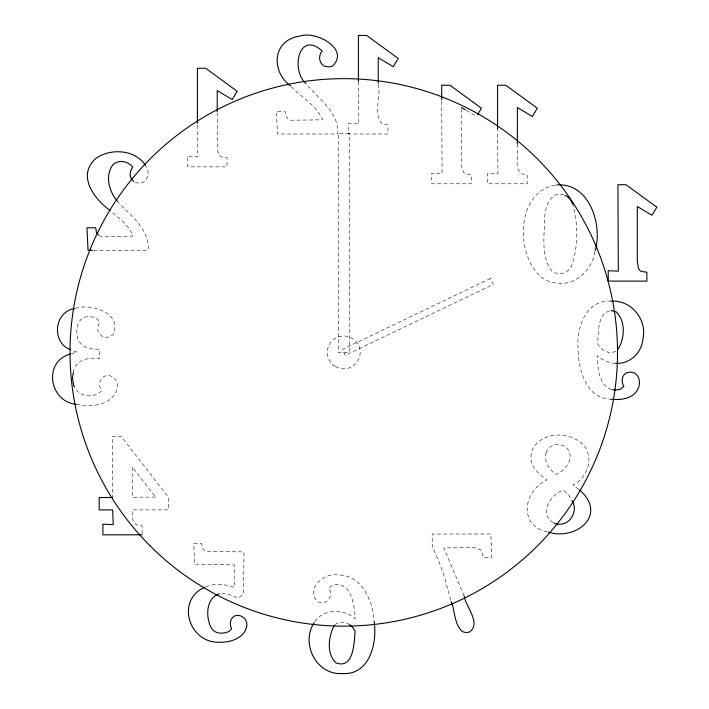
<?xml version="1.0" encoding="UTF-8"?>
<svg xmlns="http://www.w3.org/2000/svg" width="709" height="709" viewBox="0 0 709 709"><rect width="100%" height="100%" fill="white"/><g stroke="black" fill="none" stroke-linecap="round" stroke-linejoin="round"><path stroke-width="0.53" stroke-dasharray="3.54 2.66" d="M73.346 372.597C74.8 359.968 88.864 356.592 99.428 358.781L99.428 349.085C91.053 349.883 81.287 347.623 77.919 338.92C75.792 331.564 76.226 321.789 83.609 317.552C89.29 315.434 96.468 316.826 99.827 322.161L98.214 325.387A9.137 9.137 0 0 0 99.969 334.542L102.663 336.669L106.43 337.369L110.161 336.695L113.023 334.683C123.1 313.44 90.752 302.575 74.826 308.53M594.957 251.58C592.219 270.652 574.29 287.065 554.456 282.802A28.652 28.652 0 0 1 539.966 275.863C515.089 252.936 516.285 191.625 555.705 185.022M314.876 621.651C323.534 608.57 344.326 608.419 355.12 618.886C354.899 605.876 350.982 579.563 332.096 585.501L328.728 588.195C334.364 595.161 326.636 605.885 318.235 601.897C304.152 590.535 323.907 572.03 337.75 574.999C361.723 574.325 373.058 601.267 374.157 621.625M334.967 624.833C338.822 620.8 345.336 621.899 349.599 624.682M615.882 351.203C609.084 354.961 600.718 350.051 597.519 343.679C598.866 332.946 596.694 312.891 611.114 310.56M205.92 586.777C214.907 583.028 225.276 584.136 234.28 587.362L234.28 564.905L194.656 564.142L193.77 543.706L201.719 543.706L202.322 547.8L204.121 550.264L207.055 551.496L243.993 551.903L243.488 594.053L238.064 598.21L229.991 594.683L222.918 593.548L219.373 593.885M71.538 353.614L77.352 352.178L71.893 350.343M610.981 301.139C586.768 299.544 576.639 326.468 577.995 346.639C578.189 367.253 584.367 397.315 609.536 399.123M93.526 250.259L148.332 250.259C149.439 229.326 131.316 216.174 118.465 202.597M615.554 363.336C608.907 362.99 602.313 360.314 597.519 355.661C597.678 367.422 598.157 384.287 611.087 389.507M564.08 194.789C549.812 190.402 544.796 208.419 544.583 219.046C544.503 236.07 540.639 256.8 551.948 271.184C557.948 275.792 567.404 273.621 571.046 267.045C578.296 247.645 578.349 225.427 573.058 205.495M135.224 182.505L139.115 183.223L142.828 182.505C148.518 179.625 149.528 171.746 146.231 166.712M76.607 404.352C90.663 407.347 110.285 405.823 116.657 390.721C120.22 382.869 112.997 372.721 104.312 376.284C99.216 378.934 98.241 386.068 101.715 390.42C95.467 398.458 79.789 397.527 75.278 388.098M547.126 531.901C517.96 525.059 523.357 491.027 546.923 479.94C541.011 475.801 535.206 470.82 532.087 464.049A19.577 19.577 0 0 1 534.816 445.606C545.46 432.455 566.19 432.242 579.439 441.494C595.72 452.723 589.161 477.29 572.907 485.053L578.828 489.423M99.18 235.459L101.609 236.496L106.084 236.771L133.062 236.079C129.18 225.329 119.236 218.594 111.038 211.291M466.194 110.338L476.51 116.489M553.312 522.639C538.069 514.078 550.875 493.854 563.62 490.034L568.228 494.439L571.56 499.588M291.257 86.578C301.44 97.745 316.781 105.109 322.489 119.821L291.036 120.238L287.801 118.855L285.842 116.072L285.186 111.561L276.377 111.561L277.485 134.001L337.768 134.001C339.017 112.093 319.139 99.349 306.642 84.575M464.138 595.977L443.772 547.924L472.673 547.649L477.184 548.128L480.516 549.856L482.483 552.843L483.13 557.425L491.807 557.425L490.841 534.028L432.206 534.028L432.206 546.55L439.093 561.891L444.321 576.55L450.818 600.514M517.384 143.962C519.502 153.153 513.227 166.81 521.514 173.882L527.159 174.706L527.159 183.791L487.659 183.791L487.659 173.191L497.984 173.608L497.567 130.385M461.506 108.645L461.781 167.377L463.916 172.642L465.636 173.882L471.281 174.706L471.281 183.791L431.772 183.791L431.772 173.191L442.097 173.608L441.689 100.66M378.234 84.238C381.433 96.424 372.526 114.158 382.364 124.093L388.009 124.917L388.009 134.001L348.5 134.001L348.5 123.401L358.825 123.818L358.408 82.793M217.229 112.678L217.503 150.432L219.639 155.705L221.359 156.937L227.004 157.761L227.004 166.854L187.504 166.854L187.504 156.255L197.82 156.662L197.412 124.456M142.119 533.797L142.119 525.724L136.482 524.899C131.395 521.859 132.592 514.929 132.353 509.895L168.272 509.895L168.272 496.956L121.062 436.257L112.669 436.257L112.669 497.505M546.116 452.608C543.519 461.187 549.289 469.296 555.679 474.418C565.844 470.918 575.478 457.651 566.854 448.026C560.633 441.964 548.837 443.967 546.116 452.608M490.477 278.469L342.35 349.44L345.186 355.369L493.313 284.398L490.477 278.469M155.475 497.089L132.353 497.231L132.211 466.814L155.475 497.089M349.245 133.407L338.29 133.407L338.29 352.4L349.245 352.4L349.245 133.407M335.561 366.624A16.422 16.422 0 0 0 360.19 352.4A16.422 16.422 0 0 0 335.561 338.175A16.422 16.422 0 0 0 335.561 366.624"/><path stroke-width="1.06" d="M73.346 372.597L72.504 378.03L73.612 385.235L74.72 387.141M595.214 250.543C602.774 224.381 589.214 182.408 556.689 184.943M477.609 114.654L481.464 108.229L449.94 85.24L441.689 85.24L441.689 99.552M334.276 625.453C328.515 636.221 326.167 653.751 336.004 662.844C354.208 669.695 354.066 641.627 355.12 631.01L352.798 627.536L349.599 624.682M314.273 622.555C300.332 643.329 316.196 675.154 342.199 673.55C369.611 675.42 377.356 643.116 374.157 621.625M617.521 349.989C624.726 339.372 626.127 321.39 616.227 311.907L611.114 310.56M70.519 354.013C42.673 361.315 49.125 402.109 76.607 404.352M204.963 587.141C174.822 600.213 189.232 644.587 220.898 642.248C231.639 642.389 245.695 637.178 246.892 624.966C247.166 618.576 240.475 613.569 234.466 616.006C230.106 618.452 229.175 624.496 231.63 628.626C229.087 633.031 223.051 633.527 218.478 632.96A10.998 10.998 0 0 1 211.309 627.997C205.539 617.566 205.761 597.784 219.373 593.885M74.826 308.53C54.363 311.375 50.986 342.155 70.138 349.564M615.554 363.336C629.84 364.417 641.937 352.63 642.983 338.689C647.246 319.245 631.01 299.774 610.981 301.139M92.436 250.259L88.049 250.259L86.95 227.819L95.759 227.819L96.415 232.33L98.374 235.113M112.669 497.505L99.18 497.505L99.18 509.895L112.669 509.895L113.218 524.625L102.894 524.208L102.894 534.808L142.119 534.808M610.609 399.238C620.428 400.337 633.093 398.919 638.003 388.984C640.617 383.569 639.908 375.983 634.201 372.863L630.638 372.083L626.694 372.73C621.589 375.114 620.916 382.036 623.902 386.361L620.809 389.055L615.554 390.127L611.982 389.631M554.163 523.189C567.758 528.657 579.554 512.182 571.897 500.465M548.163 532.104C576.125 540.958 608.038 515.035 579.678 490.034M564.976 195.276L567.634 196.73L570.55 199.973L572.819 204.511M461.506 107.538L465.255 109.78M133.797 181.415C129.02 178.322 129.242 171.25 132.778 167.262C128.551 161.2 118.828 159.383 113.148 164.417C104.515 175.69 109.062 191.882 117.845 201.719M110.205 210.591C93.96 199.061 75.916 174.449 96.823 157.761C111.8 147.986 135.711 149.741 145.691 165.746M290.53 85.869C270.466 71.21 272.531 39.908 299.88 36.106C315.408 30.23 350.671 49.16 332.264 66.247L328.542 66.965L324.66 66.247C318.908 63.455 318.04 55.55 322.214 51.004C299.074 29.813 290.336 69.943 306.022 83.689M464.138 595.977C465.352 606.08 481.633 623.167 469.677 631.985L466.203 632.57L462.835 631.816C453.857 624.682 455.417 611.238 451.101 601.551M517.384 143.962L517.384 107.538L532.388 116.489L537.342 108.229L505.827 85.24L497.567 85.24L497.567 129.286M378.234 83.139L378.234 57.748L393.238 66.69L398.192 58.439L366.668 35.45L358.408 35.45L358.408 81.695M217.229 111.57L217.229 90.601L232.233 99.544L237.187 91.284L205.672 68.303L197.412 68.303L197.412 123.357M656.826 207.196L651.979 215.279L637.302 206.523L637.302 260.513L638.384 268.188L639.66 270.209L641.344 271.423L646.865 272.229L646.865 281.11L608.225 281.11L608.225 270.749L618.319 271.148L617.92 184.721L625.994 184.721L656.826 207.196M150.202 545.974A273.745 273.745 0 0 0 608.189 423.255A273.745 273.745 0 0 0 272.921 87.987A273.745 273.745 0 0 0 150.202 545.974"/></g></svg>
